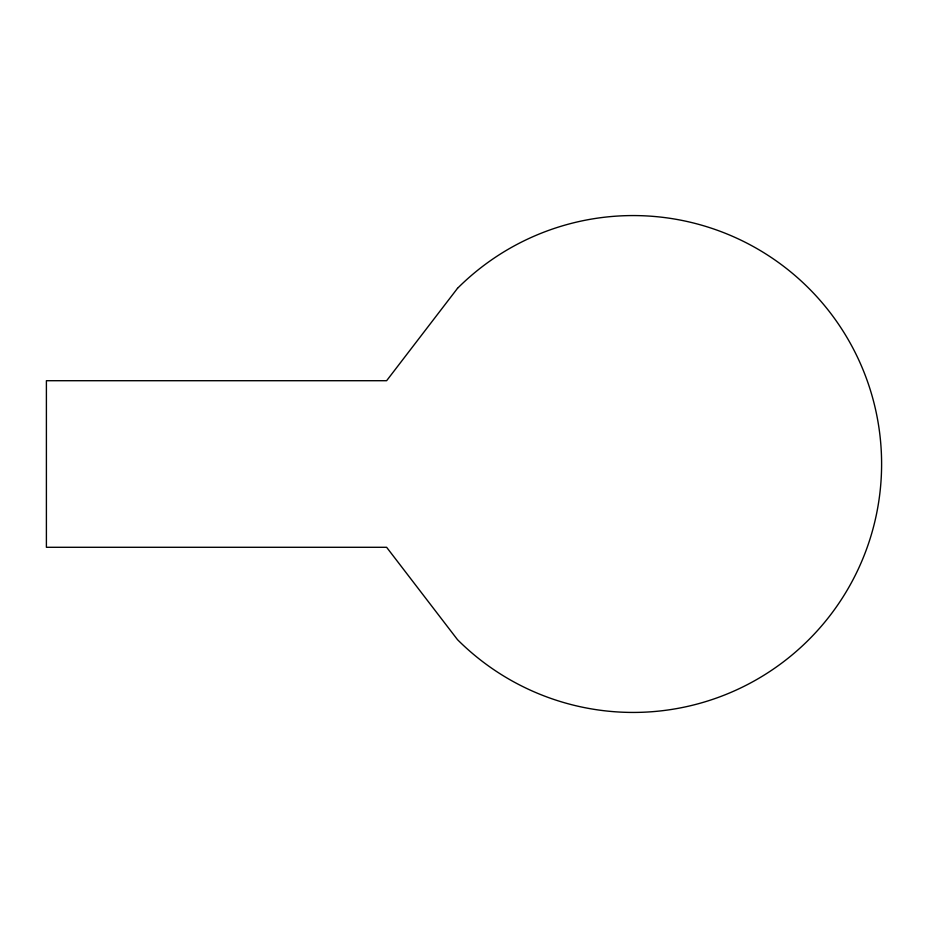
<?xml version="1.0" encoding="UTF-8"?>
<svg xmlns="http://www.w3.org/2000/svg" width="928" height="928" viewBox="0 0 928 928"><rect width="100%" height="100%" fill="white"/><g stroke="black" fill="none" stroke-linecap="round" stroke-linejoin="round"><path stroke-width="1.39" d="M457.504 288.33L386.616 380.712L46.4 380.712L46.4 547.288L386.616 547.288L457.504 639.67A248.426 248.426 0 0 0 808.833 639.67A248.426 248.426 0 0 0 808.833 288.33A248.426 248.426 0 0 0 457.504 288.33"/></g></svg>
